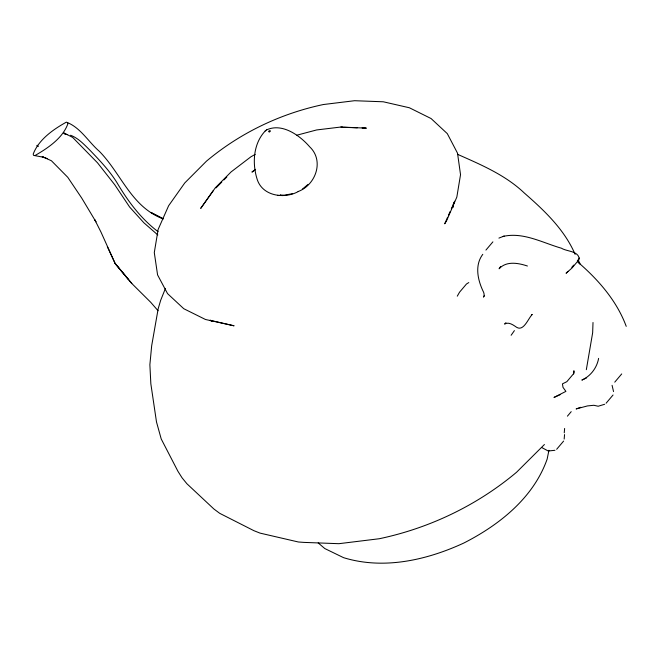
<?xml version="1.0" encoding="UTF-8"?>
<svg xmlns="http://www.w3.org/2000/svg" width="664" height="664" viewBox="0 0 664 664"><rect width="100%" height="100%" fill="white"/><g stroke="black" fill="none" stroke-linecap="round" stroke-linejoin="round"><path stroke-width="1" d="M573.696 373.965L573.887 370.753L574.061 372.471M564.168 439.07L564.549 434.58M564.251 432.82L564.624 428.454M579.216 258.902C578.56 250.834 566.774 251.614 561.429 248.212C542.33 242.725 522.883 231.636 502.598 236.533M579.298 257.956L578.742 259.084M453.512 204.238L453.014 207.268L453.545 204.155M548.929 450.292L547.153 459.09C533.491 497.892 499.286 524.983 463.721 543.086C426.653 560.175 383.593 569.953 343.587 557.677L324.804 548.555L318.189 542.92M586.337 369.674L592.653 332.747L593.01 322.496M598.621 358.377C596.919 367.814 590.636 376.164 581.847 380.098L586.619 377.849M453.819 203.425L454.649 201.217M165.46 288.367L160.655 300.352L158.173 308.76L151.683 345.703L149.873 364.727L150.844 383.8L156.496 421.964L161.219 438.97L177.919 471.266L182.036 477.781L186.908 483.749L213.883 508.989L219.742 513.347L253.889 530.677L260.031 533.109L298.368 541.99L303.954 542.397L338.881 543.691L379.277 538.736C429.616 528.121 477.125 505.346 516.559 472.253L544.422 444.523M447.611 217.211L444.714 223.801L446.507 220.938L456.832 197.083L460.534 174.682L457.521 153.185L447.304 133.638L431.077 118.541L409.389 107.767L383.302 101.783L354.559 100.712L323.376 104.53C280.515 113.569 240.061 132.958 206.487 161.144L184.758 182.949L168.623 205.749L158.14 229.445L154.289 252.586L157.575 274.896L167.544 293.621L183.779 308.718L205.466 319.484L234.093 325.808L210.189 320.314M448.441 215.335L450.092 211.567M451.337 208.745L452.167 206.861M452.989 204.977L454.234 202.155M457.28 296.177L459.521 292.226L466.485 284.001L468.792 282.565M482.786 254.32C474.279 265.575 477.873 280.631 483.599 292.251C484.156 293.787 484.463 295.663 483.467 297.09L484.579 295.522M514.409 330.614L511.122 335.27M163.253 218.805L150.828 212.43L163.128 218.821C131.356 207.043 121.396 173.794 99.409 151.384C88.395 141.905 80.468 127.38 66.342 122.151C53.245 129.414 38.62 139.631 33.2 154.114L33.574 155.376L43.691 157.293L51.41 160.746L67.778 177.313L81.747 198.113L95.948 221.842L94.794 219.817L100.994 232.118L115.154 263.508L131.829 283.528L150.686 302.261L158.065 310.744M500.648 266.53L499.096 268.787C506.416 260.728 518.269 262.986 527.423 266.015M213.152 190.792L200.702 208.388L215.252 187.87L231.113 171.901L250.851 156.845L255.192 154.388M485.932 250.079L492.895 241.862M571.795 267.351L573.696 265.11M578.966 259.773L572.011 267.99L566.077 273.261L567.986 271.368M573.787 373.467L566.824 381.692L562.449 383.858L562.997 387.353L565.902 391.378L553.975 397.445L560.291 394.607M567.413 416.162L571.206 411.672M556.664 449.279L563.628 441.062M614.756 382.157L621.711 373.932M606.091 403.222L613.046 395.005M505.877 322.712L504.59 324.065C508.607 321.517 513.347 325.045 516.642 327.31C523.821 331.776 528.469 317.832 532.312 314.437L531.623 314.67M265.401 130.8C253.167 143.565 252.013 163.701 257.341 179.844C262.911 196.229 284.474 199.158 298.194 191.597M216.024 187.895L221.776 182.102M223.934 179.927L226.814 177.031M308.079 184.368L302.394 189.124M37.284 145.267L36.786 145.69L38.495 146.304M266.579 129.912C282.109 122.649 299.821 135.398 309.706 146.844C324.43 160.713 315.749 185.048 298.119 191.539M265.16 130.982L266.712 129.812M255.59 169.337L251.946 172.1L255.192 169.66M498.913 238.102L504.2 236.027M34.901 155.608C47.766 148.138 62.499 138.419 67.836 123.936L67.562 122.525M580.784 407.281L576.128 408.941L587.482 405.92L593.857 405.281L598.181 406.243L604.655 404.276M296.891 135.19L316.62 129.953L340.889 127.023L366.362 128.152L362.328 128.003M292.625 193.656L284.366 195.191L280.133 195.033L280.772 195.141M554.946 450.3L548.223 450.997L542.031 447.702M344.176 127.33L357.282 127.82M277.519 195.349L278.382 195.382M282.374 195.531L283.047 195.556M340.889 127.023L343.031 127.114M362.154 127.812L364.909 127.92M67.612 134.659L64.64 134.07L63.611 132.758L72.633 137.39L97.525 162.829L114.698 184.7L129.638 207.043L143.93 222.838L157.816 234.948M457.571 154.33C481.026 164.722 505.462 175.047 524.294 193.008C544.356 210.546 564.408 229.437 575.14 254.387M210.139 320.43L212.032 321.119L210.197 320.214M47.426 158.688L42.197 156.729L43.691 157.293M70.583 135.248C78.352 138.178 83.888 144.287 89.698 149.981C99.451 160.124 109.22 170.324 116.739 182.285C127.662 200.843 140.693 218.531 158.007 231.62M107.336 246.684L115.154 263.508L131.829 283.528M115.154 263.508L118.964 268.098M120.234 269.634L128.484 279.586M578.004 259.798L580.394 264.313M612.075 385.311L613.536 391.561M626.227 326.339C617.246 302.02 600.015 281.677 580.817 264.679C579.24 263.766 577.647 262.346 577.381 260.446M269.26 131.845A0.871 0.523 -24.7 0 0 270.339 130.916A0.871 0.523 -24.7 0 0 268.986 130.974A0.871 0.523 -24.7 0 0 269.26 131.845"/></g></svg>
